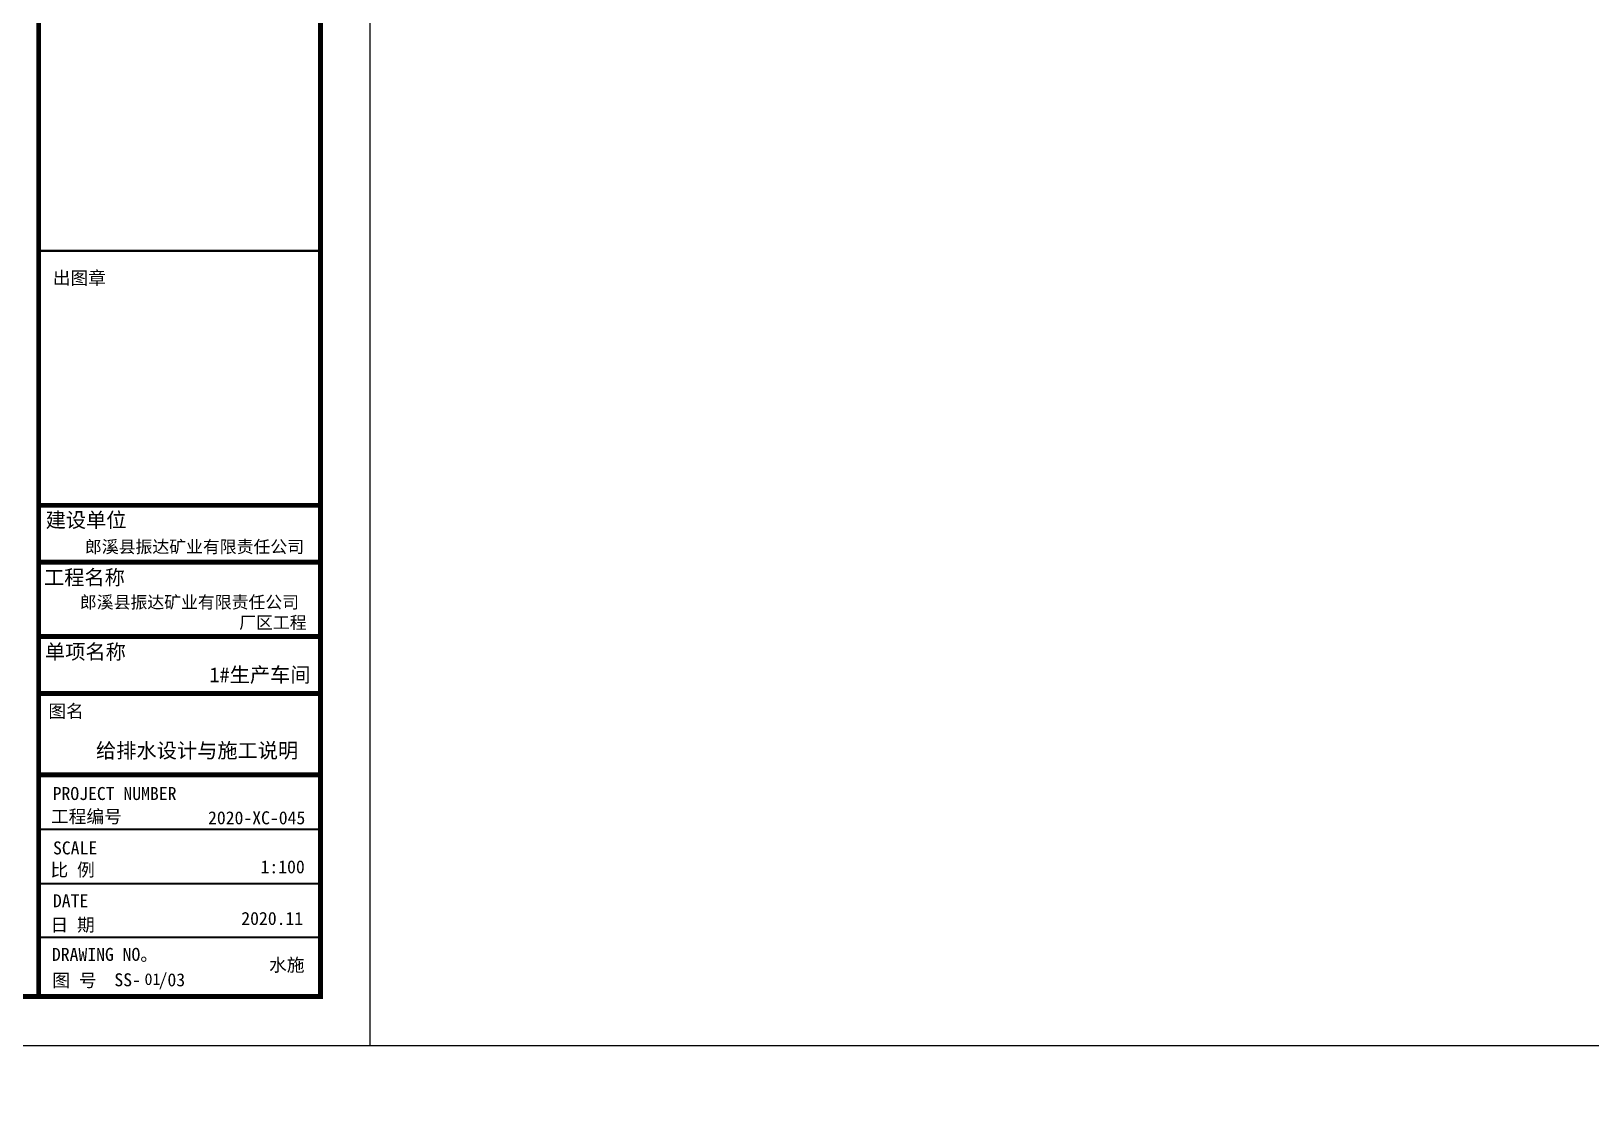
# Model space of a CAD drawing. Extents: x 69728788 to 150676229, y 20333219 to 43663798.
# Drawn here: x 75271707 to 75303257, y 20683016 to 20704491 of the extents above; entities that cross this region are included whole.
import ezdxf

# ---------------------------------------------------------------- set-up
doc = ezdxf.new("R2010")
doc.units = 0
doc.header["$LTSCALE"] = 1000
doc.header["$MEASUREMENT"] = 0
doc.layers.get('0').update_dxf_attribs({"linetype": 'CONTINUOUS'})
for name, color, linetype in [('PUB_TEXT', 7, 'CONTINUOUS'), ('PUB_TITLE', 4, 'CONTINUOUS'), ('图框', 253, 'CONTINUOUS')]:
    doc.layers.add(name, color=color, linetype=linetype)
doc.styles.add('宋体', font='', dxfattribs={"width": 0.8})
doc.styles.add('黑体', font='simhei.ttf', dxfattribs={"width": 0.6, "height": 4.3})
doc.styles.get('宋体').set_extended_font_data('SimSun')

msp = doc.modelspace()

# ---------------------------------------------------------------- linework, layer by layer
for p, q in [((75271857.4, 20694900.1), (75277456.3, 20694900.1)), ((75271857.4, 20693750.1), (75277458.2, 20693750.1)), ((75271857.4, 20692245.9), (75277478.2, 20692245.9)), ((75271857.4, 20691095.9), (75277478.2, 20691095.9))]:
    msp.add_line(p, q)
at = {"color": 3}
msp.add_lwpolyline([(75219157.4, 20683966.1), (75219157.4, 20725966.1), (75278557.4, 20725966.1), (75278557.4, 20683966.1)], close=True, dxfattribs=at)
at = {"const_width": 100}
msp.add_lwpolyline([(75221657.4, 20684966.1), (75277557.4, 20684966.1), (75277557.4, 20724966.1), (75221657.4, 20724966.1)], close=True, dxfattribs=at)
at = {"layer": 'PUB_TEXT'}
msp.add_line((75271857.4, 20690275), (75271857.4, 20696282), dxfattribs=at)
at = {"layer": 'PUB_TITLE'}
msp.add_lwpolyline([(75219157.4, 20565166.1), (75387357.4, 20565166.1), (75387357.4, 20683966.1), (75219157.4, 20683966.1)], close=True, dxfattribs=at)
at = {"layer": '图框', "color": 4}
msp.add_line((75271857.4, 20724966.1), (75271857.4, 20684966.1), dxfattribs=at)
at = {"layer": '图框', "color": 0}
for p, q in [((75271857.4, 20694900.1), (75277535.5, 20694900.1)), ((75271857.4, 20689445.7), (75277557.4, 20689445.7))]:
    msp.add_line(p, q, dxfattribs=at)
at = {"layer": '图框', "color": 4}
for points, const_width in [([(75271857.4, 20724966.1), (75271857.4, 20684966.1)], 98.6), ([(75271857.4, 20694900.1), (75277535.5, 20694900.1)], 99.6), ([(75271857.4, 20693750.1), (75277537.4, 20693750.1)], 99.6), ([(75271857.4, 20692245.9), (75277557.4, 20692245.9)], 99.6), ([(75271857.4, 20691095.9), (75277557.4, 20691095.9)], 99.6), ([(75271857.4, 20689445.7), (75277557.4, 20689445.7)], 99.6), ([(75271857.4, 20688346.9), (75277557.4, 20688346.9)], 40.3), ([(75271857.4, 20687249.9), (75277557.4, 20687249.9)], 40.3), ([(75271857.4, 20686161.3), (75277557.4, 20686161.3)], 40.3)]:
    msp.add_lwpolyline(points, dxfattribs=dict(at, const_width=const_width))
at = {"layer": '图框', "color": 4, "const_width": 98.6}
msp.add_lwpolyline([(75271857.4, 20724966.1), (75277557.4, 20724966.1), (75277557.4, 20684966.1), (75271857.4, 20684966.1)], close=True, dxfattribs=at)
at = {"layer": '图框', "color": 0}
for points, const_width in [([(75271857.4, 20700048.5), (75277557.4, 20700048.5)], 50), ([(75271857.4, 20694900.1), (75277535.5, 20694900.1)], 40.3), ([(75271857.4, 20689445.7), (75277557.4, 20689445.7)], 40.3)]:
    msp.add_lwpolyline(points, dxfattribs=dict(at, const_width=const_width))

# ---------------------------------------------------------------- texts
at = {"layer": 'PUB_TEXT'}
for s, height, style, p in [('郎溪县振达矿业有限责任公司', 250, '黑体', (75272794, 20693937.1)), ('郎溪县振达矿业有限责任公司', 250, '黑体', (75272692.3, 20692815.7)), ('厂区工程', 250, '黑体', (75275914.8, 20692403.8)), ('1#生产车间', 300, '黑体', (75275313.4, 20691322.3)), ('给排水设计与施工说明', 300, '宋体', (75273017.8, 20689790.3, 0)), ('2020-XC-045', 262.944, '黑体', (75275284.1, 20688447.5)), ('1:100', 262.94, '黑体', (75276346.6, 20687456.1)), ('2020.11', 262.94, '黑体', (75275956.9, 20686411.8)), ('水施', 262.94, '黑体', (75276518.8, 20685471.1)), ('SS-  /03', 262.94, '黑体', (75273389.9, 20685170.4)), ('01', 236.65, '黑体', (75273999.4, 20685197.4))]:
    msp.add_text(s, height=height, dxfattribs=dict(at, style=style)).set_placement(p)
at = {"layer": '图框', "color": 4, "style": '黑体'}
for s, height, p in [('出图章', 262.94, (75272143.3, 20699368.1)), ('建设单位', 300, (75271998.5, 20694453.7)), ('工程名称', 300, (75271965.3, 20693291.7)), ('单项名称', 300, (75271985.3, 20691787.4)), ('图名', 262.94, (75272054.5, 20690605.4)), ('工程编号', 262.94, (75272106, 20688473.9)), ('SCALE', 262.94, (75272147.9, 20687838.4)), ('比 例', 262.94, (75272097.1, 20687395.5)), ('DATE', 262.94, (75272146.5, 20686769.8)), ('日 期', 262.94, (75272097.1, 20686282.6)), ('DRAWING NO。', 262.944, (75272125.8, 20685685.1)), ('图 号', 262.94, (75272134.5, 20685160))]:
    msp.add_text(s, height=height, dxfattribs=at).set_placement(p)
at = {"layer": '图框', "color": 0, "style": '黑体'}
msp.add_text('PROJECT NUMBER', height=262.944, dxfattribs=at).set_placement((75272141.4, 20688938.7))

doc.saveas('drawing.dxf')
